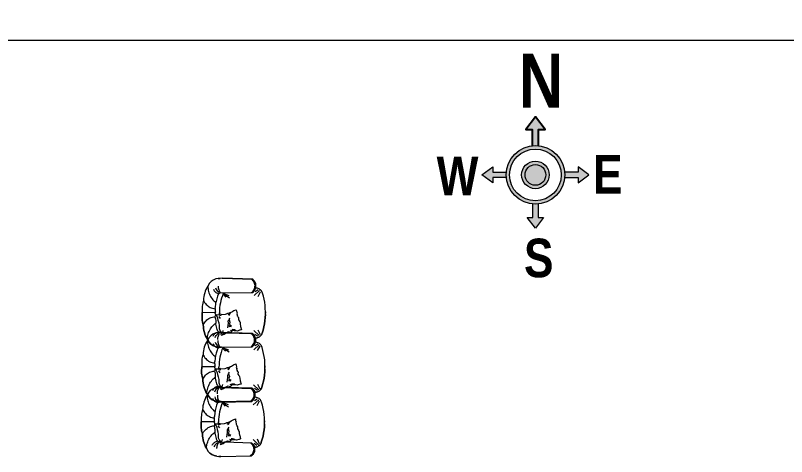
# Model space of a CAD drawing. Header units: inches. Extents: x 64086 to 138972, y -13497 to 16809.
# Drawn here: x 69201.4 to 69489.4, y -4917.7 to -4752.9 of the extents above; entities that cross this region are included whole.
import ezdxf

# ---------------------------------------------------------------- set-up
doc = ezdxf.new("R2010")
doc.units = ezdxf.units.IN
doc.header["$LTSCALE"] = 0.5
doc.header["$MEASUREMENT"] = 0
doc.header["$PDMODE"] = 2
doc.layers.get('0').update_dxf_attribs({"lineweight": 13})
for name, color, linetype, lineweight in [('A-LINE', 252, 'Continuous', 15), ('A-TAXT', 250, 'Continuous', 25), ('DIMENSION', 250, 'Continuous', 13), ('fur', 42, 'Continuous', 15), ('FURNITUER', 45, 'Continuous', 15), ('TEXT', 7, 'Continuous', 13)]:
    doc.layers.add(name, color=color, linetype=linetype, lineweight=lineweight)
doc.styles.add('1', font='ARIALN.TTF')
doc.styles.get("Standard").update_dxf_attribs({"font": 'ARIALNB.TTF'})
doc.dimstyles.new('DIM-1-2', dxfattribs={"dimtxt": 8, "dimasz": 1.75, "dimexe": 3, "dimexo": 2, "dimgap": 3, "dimtad": 0, "dimdec": 0, "dimzin": 3, "dimdsep": 46, "dimlunit": 4, "dimtxsty": '1', "dimblk": 'OBLIQUE', "dimcen": 1, "dimdle": 2, "dimclrd": 256, "dimclre": 256, "dimclrt": 256, "dimadec": 0, "dimazin": 0, "dimtfac": 0.75, "dimtdec": 0, "dimtmove": 1, "dimatfit": 3, "dimldrblk": 'OBLIQUE', "dimfxl": 1, "dimtolj": 1, "dimtzin": 0, "dimlwd": -1, "dimlwe": -1, "dimarcsym": 0})

# ---------------------------------------------------------------- blocks, each defined once
blk = doc.blocks.new('_Oblique')
at = {"color": 0, "linetype": 'ByBlock', "lineweight": -2}
blk.add_line((-0.5, -0.5), (0.5, 0.5), dxfattribs=at)
blk = doc.blocks.new('*D495')
at = {"layer": 'Defpoints', "color": 0, "lineweight": 30, "ltscale": 3, "transparency": 16777216}
for p in [(68330.44, -4725.71), (69674.44, -4725.62), (69674.44, -4762.21)]:
    blk.add_point(p, dxfattribs=at)
at = {"layer": 'TEXT', "ltscale": 3, "transparency": 16777216}
for p, q in [((68330.44, -4760.3), (68330.45, -4765.3)), ((69674.44, -4760.21), (69674.45, -4765.21)), ((68328.44, -4762.3), (68980.86, -4762.26)), ((69676.44, -4762.21), (69024.03, -4762.25))]:
    blk.add_line(p, q, dxfattribs=at)
at = {"layer": 'TEXT', "ltscale": 3, "transparency": 16777216, "xscale": 1.75, "yscale": 1.75, "zscale": 1.75}
for p, rotation in [((68330.44, -4762.3), 180.0039345522628), ((69674.44, -4762.21), 0.003934552262808667)]:
    blk.add_blockref('_Oblique', p, dxfattribs=dict(at, rotation=rotation))
at = {"layer": 'TEXT', "ltscale": 3, "transparency": 16777216, "insert": (69002.44, -4762.26), "char_height": 11, "attachment_point": 5, "rotation": 0.0039, "style": '1'}
blk.add_mtext('\\A1;112\'-0"', dxfattribs=at)
blk = doc.blocks.new('A$C02AD739B')
at = {"layer": 'fur'}
for p, q in [((8.62, 29.19), (9.47, 29.31)), ((8.62, 29.19), (9.47, 29.31)), ((9.47, 29.31), (10.33, 29.36)), ((9.47, 29.31), (10.36, 29.36)), ((10.33, 29.36), (10.33, 29.36)), ((10.33, 29.36), (10.36, 29.36)), ((10.33, 29.36), (10.36, 29.36)), ((10.33, 29.36), (10.86, 29.12)), ((10.36, 29.36), (11.03, 29.55)), ((10.36, 29.36), (11.03, 29.55)), ((11.03, 29.55), (11.77, 29.74)), ((11.03, 29.55), (11.77, 29.74)), ((11.77, 29.74), (12.48, 29.89)), ((11.77, 29.74), (12.48, 29.89)), ((12.48, 29.89), (13.22, 29.98)), ((12.48, 29.89), (13.22, 29.98)), ((13.22, 29.98), (13.97, 30.02)), ((13.22, 29.98), (13.97, 30.02)), ((13.97, 30.02), (14.71, 30.03)), ((13.97, 30.02), (14.71, 30.03)), ((14.71, 30.03), (15.46, 30.01)), ((14.71, 30.03), (15.46, 30.01)), ((15.46, 30.01), (16.2, 30.02)), ((15.46, 30.01), (16.2, 30.02)), ((16.2, 30.02), (16.95, 30.03)), ((16.95, 30.03), (16.2, 30.02)), ((16.3, 23.85), (16.2, 30.02)), ((16.95, 30.03), (17.69, 30.08)), ((17.69, 30.08), (16.95, 30.03)), ((17.69, 30.08), (18.44, 30.09)), ((18.44, 30.09), (17.69, 30.08)), ((18.44, 30.09), (19.18, 30.07)), ((19.18, 30.07), (18.44, 30.09)), ((19.18, 30.07), (19.93, 30.01)), ((19.93, 30.01), (19.18, 30.07)), ((19.93, 30.01), (20.64, 29.88)), ((20.64, 29.88), (19.93, 30.01)), ((20.64, 29.88), (21.39, 29.71)), ((21.39, 29.71), (20.64, 29.88)), ((21.39, 29.71), (22.1, 29.51)), ((22.1, 29.51), (21.39, 29.71)), ((22.14, 29.51), (21.61, 29.26)), ((22.99, 29.49), (22.1, 29.51)), ((22.1, 29.51), (22.14, 29.51)), ((22.14, 29.51), (22.1, 29.51)), ((22.14, 29.51), (22.99, 29.49)), ((22.14, 29.51), (22.14, 29.51)), ((22.99, 29.49), (23.84, 29.4)), ((23.84, 29.4), (22.99, 29.49)), ((23.84, 29.4), (24.73, 29.24)), ((24.73, 29.24), (23.84, 29.4)), ((0.78, 24.63), (1.44, 25.67)), ((0.78, 24.63), (1.44, 25.67)), ((1.44, 25.67), (2.25, 26.39)), ((1.44, 25.67), (2.25, 26.39)), ((2.25, 26.39), (3.72, 27.27)), ((2.25, 26.39), (3.72, 27.27)), ((3.72, 27.27), (4.46, 27.74)), ((3.72, 27.27), (4.46, 27.74)), ((3.72, 27.27), (4.36, 27.24)), ((4.36, 27.24), (5, 27.18)), ((4.46, 27.74), (5.27, 28.15)), ((4.46, 27.74), (5.27, 28.15)), ((5, 27.18), (5.61, 27.09)), ((5.27, 28.15), (6.08, 28.48)), ((5.27, 28.15), (6.08, 28.48)), ((5.61, 27.09), (6.25, 26.92)), ((6.08, 28.48), (6.89, 28.77)), ((6.08, 28.48), (6.89, 28.77)), ((6.25, 26.92), (6.85, 26.75)), ((6.85, 26.75), (7.43, 26.51)), ((6.89, 28.77), (7.74, 29)), ((6.89, 28.77), (7.74, 29)), ((7.43, 26.51), (8.03, 26.27)), ((7.74, 29), (8.62, 29.19)), ((7.74, 29), (8.62, 29.19)), ((8.03, 26.27), (8.57, 25.96)), ((8.57, 25.96), (9.14, 25.65)), ((9.14, 25.65), (9.64, 25.27)), ((10.86, 29.12), (11.36, 28.81)), ((11.36, 28.81), (11.87, 28.46)), ((11.87, 28.46), (12.33, 28.08)), ((12.33, 28.08), (12.76, 27.66)), ((12.76, 27.66), (13.13, 27.21)), ((13.13, 27.21), (13.49, 26.71)), ((13.49, 26.71), (13.78, 26.19)), ((13.78, 26.19), (14, 25.66)), ((14, 25.66), (14.19, 25.06)), ((18.54, 25.73), (18.38, 25.12)), ((18.75, 26.27), (18.54, 25.73)), ((19.02, 26.8), (18.75, 26.27)), ((19.37, 27.31), (19.02, 26.8)), ((19.72, 27.77), (19.37, 27.31)), ((20.14, 28.2), (19.72, 27.77)), ((20.59, 28.6), (20.14, 28.2)), ((21.08, 28.96), (20.59, 28.6)), ((21.61, 29.26), (21.08, 28.96)), ((23.44, 25.84), (22.95, 25.45)), ((24, 26.17), (23.44, 25.84)), ((24.53, 26.5), (24, 26.17)), ((25.13, 26.76), (24.53, 26.5)), ((24.73, 29.24), (25.59, 29.04)), ((25.59, 29.04), (24.73, 29.24)), ((25.69, 27.02), (25.13, 26.76)), ((25.59, 29.04), (26.41, 28.77)), ((26.41, 28.77), (25.59, 29.04)), ((26.29, 27.2), (25.69, 27.02)), ((26.93, 27.39), (26.29, 27.2)), ((26.41, 28.77), (27.23, 28.46)), ((27.23, 28.46), (26.41, 28.77)), ((27.53, 27.51), (26.93, 27.39)), ((27.23, 28.46), (28.05, 28.08)), ((28.05, 28.08), (27.23, 28.46)), ((28.17, 27.59), (27.53, 27.51)), ((28.05, 28.08), (28.8, 27.63)), ((28.8, 27.63), (28.05, 28.08)), ((28.8, 27.63), (28.17, 27.59)), ((28.8, 27.63), (30.31, 26.8)), ((30.31, 26.8), (28.8, 27.63)), ((30.31, 26.8), (31.13, 26.11)), ((31.13, 26.11), (30.31, 26.8)), ((31.13, 26.11), (31.82, 25.09)), ((31.82, 25.09), (31.13, 26.11)), ((0.02, 21.39), (0.08, 22.28)), ((0.08, 22.28), (0.02, 21.39)), ((0.08, 22.28), (0.31, 23.49)), ((0.08, 22.28), (0.31, 23.49)), ((0.31, 23.49), (0.78, 24.63)), ((0.31, 23.49), (0.78, 24.63)), ((3.7, 22.3), (4.12, 22.31)), ((4.12, 22.31), (4.55, 22.28)), ((4.49, 23.59), (4.99, 23.39)), ((4.55, 22.28), (4.97, 22.22)), ((4.97, 22.22), (5.4, 22.08)), ((4.99, 23.39), (5.49, 23.15)), ((5.19, 24.56), (5.54, 24.42)), ((5.4, 22.08), (5.83, 21.94)), ((5.49, 23.15), (5.92, 22.8)), ((5.54, 24.42), (5.86, 24.22)), ((5.86, 24.22), (6.19, 24.01)), ((5.92, 22.8), (6.32, 22.41)), ((6.19, 24.01), (6.44, 23.73)), ((6.32, 22.41), (6.65, 21.99)), ((6.44, 23.73), (6.69, 23.41)), ((6.69, 23.41), (6.88, 23.1)), ((6.88, 23.1), (7.02, 22.71)), ((7.02, 22.71), (7.14, 22.36)), ((7.11, 21.75), (7.32, 22.07)), ((7.32, 22.07), (7.63, 22.4)), ((7.63, 22.4), (8.41, 22.7)), ((8.41, 22.7), (9.68, 23.07)), ((9.64, 25.27), (10.15, 24.89)), ((9.68, 23.07), (10.99, 23.41)), ((10.15, 24.89), (10.62, 24.43)), ((10.62, 24.43), (11.05, 23.98)), ((10.99, 23.41), (11.41, 23.45)), ((11.05, 23.98), (11.41, 23.45)), ((12.41, 23.47), (11.41, 23.45)), ((13.4, 23.63), (12.41, 23.47)), ((14.39, 23.89), (13.4, 23.63)), ((14.19, 25.06), (14.34, 24.49)), ((14.71, 23.75), (14.32, 23.89)), ((14.32, 23.89), (14.39, 23.89)), ((14.34, 24.49), (14.39, 23.89)), ((14.39, 23.89), (14.34, 23.88)), ((14.34, 23.88), (14.39, 23.86)), ((14.39, 23.86), (14.39, 23.89)), ((15.1, 23.69), (14.71, 23.75)), ((15.52, 23.7), (15.1, 23.69)), ((15.91, 23.77), (15.52, 23.7)), ((15.91, 23.77), (16.3, 23.85)), ((16.69, 23.79), (16.3, 23.85)), ((16.69, 23.79), (17.09, 23.72)), ((17.09, 23.72), (17.51, 23.73)), ((17.09, 21.34), (17.36, 22.16)), ((17.36, 22.16), (17.41, 23.41)), ((17.41, 23.41), (18.55, 22.82)), ((17.51, 23.73), (17.9, 23.8)), ((17.9, 23.8), (18.29, 23.95)), ((18.18, 22.14), (19.14, 21.48)), ((18.24, 24.56), (18.22, 23.95)), ((18.22, 23.95), (19.21, 23.72)), ((18.29, 23.95), (18.22, 23.95)), ((18.38, 25.12), (18.24, 24.56)), ((18.55, 22.82), (19.02, 22.72)), ((19.02, 22.72), (19.87, 22.56)), ((19.21, 23.72), (20.21, 23.59)), ((19.87, 22.56), (21.05, 22.22)), ((20.21, 23.59), (21.2, 23.61)), ((21.05, 22.22), (22.33, 21.99)), ((21.59, 24.11), (21.2, 23.61)), ((21.67, 23.54), (21.2, 23.61)), ((22, 24.58), (21.59, 24.11)), ((22.98, 23.25), (21.67, 23.54)), ((22.46, 25.05), (22, 24.58)), ((22.33, 21.99), (23.85, 22.02)), ((22.95, 25.45), (22.46, 25.05)), ((24.27, 22.91), (22.98, 23.25)), ((23.61, 22.09), (23.61, 22.05)), ((23.85, 22.02), (25.1, 21.51)), ((25.05, 22.64), (24.27, 22.91)), ((25.38, 22.33), (25.05, 22.64)), ((25.59, 22.01), (25.38, 22.33)), ((25.65, 22.97), (25.55, 22.61)), ((25.78, 21.62), (25.59, 22.01)), ((25.78, 23.36), (25.65, 22.97)), ((25.96, 23.68), (25.78, 23.36)), ((26.2, 24.01), (25.96, 23.68)), ((26.36, 22.7), (26.05, 22.27)), ((26.48, 22.02), (26.13, 21.81)), ((26.44, 24.3), (26.2, 24.01)), ((26.75, 23.09), (26.36, 22.7)), ((26.76, 24.51), (26.44, 24.3)), ((26.87, 22.24), (26.48, 22.02)), ((27.17, 23.45), (26.75, 23.09)), ((27.08, 24.73), (26.76, 24.51)), ((27.29, 22.39), (26.87, 22.24)), ((27.43, 24.88), (27.08, 24.73)), ((27.66, 23.71), (27.17, 23.45)), ((27.71, 22.54), (27.29, 22.39)), ((28.15, 23.93), (27.66, 23.71)), ((28.14, 22.62), (27.71, 22.54)), ((28.56, 22.66), (28.14, 22.62)), ((28.99, 22.67), (28.56, 22.66)), ((31.82, 25.09), (32.34, 23.96)), ((32.34, 23.96), (31.82, 25.09)), ((32.34, 23.96), (32.61, 22.76)), ((32.61, 22.76), (32.34, 23.96)), ((32.61, 22.76), (32.69, 21.88)), ((32.61, 22.76), (32.69, 21.88)), ((0, 20.4), (0.02, 21.39)), ((0, 20.4), (0.02, 21.39)), ((0.58, 5.93), (0, 20.4)), ((0, 20.4), (0.58, 5.93)), ((5.83, 21.94), (6.22, 21.74)), ((6.22, 21.74), (6.58, 21.53)), ((6.94, 21.36), (6.79, 6.03)), ((6.94, 21.36), (7.11, 21.75)), ((7.17, 19.94), (8.27, 20.39)), ((7.18, 19.73), (8.14, 17.26)), ((7.67, 19.77), (8.9, 18.69)), ((7.86, 19), (9.24, 17)), ((8.27, 20.39), (9.4, 20.76)), ((9.4, 20.76), (10.53, 21.1)), ((10.53, 21.1), (11.62, 21.33)), ((11.62, 21.33), (12.79, 21.56)), ((12.79, 21.56), (13.96, 21.72)), ((13.96, 21.72), (15.16, 21.81)), ((15.16, 21.81), (16.34, 21.83)), ((17.26, 21.84), (16.34, 21.83)), ((16.89, 18.29), (17.19, 19.11)), ((16.96, 18.54), (17.06, 18.58)), ((17.34, 20.89), (17.09, 21.34)), ((17.19, 19.11), (17.34, 20.89)), ((17.68, 21.85), (17.48, 20.99)), ((25.94, 20.31), (24.7, 20.04)), ((25.1, 21.51), (25.36, 21.05)), ((25.89, 18.72), (25.31, 17.57)), ((25.36, 21.05), (25.61, 20.88)), ((25.61, 20.88), (26.63, 21.21)), ((25.78, 21.62), (25.82, 20.95)), ((26.47, 20.46), (25.89, 19.11)), ((26.55, 19.72), (25.89, 18.72)), ((25.89, 18.72), (26.34, 6.3)), ((26.99, 20.93), (26.55, 19.72)), ((26.63, 21.21), (26.99, 20.93)), ((32.74, 20.88), (32.55, 6.4)), ((32.74, 20.88), (32.55, 6.4)), ((32.69, 21.88), (32.74, 20.88)), ((32.74, 20.88), (32.69, 21.88)), ((15.38, 14.96), (14.94, 13.86)), ((15.66, 15.47), (15.38, 14.96)), ((15.9, 15.86), (15.66, 15.47)), ((16.31, 16.51), (15.9, 15.86)), ((16.31, 16.51), (16.62, 17.22)), ((17.37, 17.09), (16.31, 16.51)), ((16.62, 17.22), (16.75, 18.07)), ((16.62, 17.22), (16.97, 17.44)), ((16.75, 18.07), (16.89, 18.29)), ((16.97, 17.44), (17.54, 17.77)), ((17.65, 17.41), (17.37, 17.09)), ((19.67, 17.27), (18.79, 16.9)), ((20.2, 17.67), (19.67, 17.27)), ((19.67, 17.27), (20.81, 16.93)), ((21.37, 17.61), (20.2, 17.67)), ((20.81, 16.93), (21.7, 17.12)), ((23.53, 17.93), (21.37, 17.61)), ((21.7, 17.12), (22.69, 16.85)), ((23.09, 16.54), (22.28, 16.1)), ((23.26, 16.9), (22.37, 17.2)), ((22.69, 16.85), (22.98, 16.82)), ((24.46, 15.32), (24.34, 15.85)), ((24.57, 14.72), (24.46, 15.32)), ((24.9, 14.16), (24.57, 14.72)), ((24.9, 16.29), (24.65, 16.6)), ((24.88, 15.68), (24.9, 16.29)), ((25.4, 16.19), (24.88, 15.68)), ((24.89, 14.9), (24.88, 15.68)), ((24.9, 14.16), (24.89, 14.9)), ((25.31, 17.57), (25.54, 16.72)), ((25.54, 16.72), (25.4, 16.19)), ((14.94, 13.86), (15.68, 13.73)), ((14.94, 13.86), (14.94, 13.86)), ((15.68, 13.73), (16.33, 13.45)), ((16.33, 13.45), (16.57, 13.64)), ((16.57, 13.64), (17.07, 13.43)), ((17.07, 13.43), (17.5, 13.54)), ((17.5, 13.54), (18.03, 13.23)), ((18.03, 13.23), (18.32, 13.17)), ((18.32, 13.17), (18.68, 12.82)), ((18.68, 12.82), (19.71, 12.83)), ((19.71, 12.83), (19.71, 12.83)), ((19.71, 12.83), (20.35, 12.38)), ((20.35, 12.38), (20.6, 12.35)), ((20.6, 12.35), (20.93, 12.07)), ((20.93, 12.07), (21.85, 12.05)), ((21.85, 12.05), (22.74, 11.89)), ((22.74, 11.89), (22.88, 11.85)), ((22.88, 11.85), (24.48, 11.42)), ((24.48, 11.42), (24.69, 12.1)), ((24.69, 12.1), (24.72, 12.35)), ((24.72, 12.35), (25.06, 13.31)), ((25.06, 13.31), (24.9, 14.16)), ((0.87, 6.04), (0.58, 6.43)), ((0.91, 5.54), (0.58, 5.93)), ((0.91, 5.54), (0.58, 5.93)), ((1.23, 5.69), (0.87, 6.04)), ((1.31, 5.2), (0.91, 5.54)), ((1.31, 5.2), (0.91, 5.54)), ((1.62, 5.41), (1.23, 5.69)), ((1.74, 4.92), (1.31, 5.2)), ((1.74, 4.92), (1.31, 5.2)), ((2.05, 5.21), (1.62, 5.41)), ((2.2, 4.71), (1.74, 4.92)), ((2.2, 4.71), (1.74, 4.92)), ((2.52, 5.04), (2.05, 5.21)), ((2.7, 4.54), (2.2, 4.71)), ((2.7, 4.54), (2.2, 4.71)), ((2.98, 4.9), (2.52, 5.04)), ((3.2, 4.48), (2.7, 4.54)), ((3.2, 4.48), (2.7, 4.54)), ((3.44, 4.87), (2.98, 4.9)), ((3.7, 4.45), (3.2, 4.48)), ((3.7, 4.45), (3.2, 4.48)), ((3.94, 4.88), (3.44, 4.87)), ((4.23, 4.5), (3.7, 4.45)), ((4.23, 4.5), (3.7, 4.45)), ((4.43, 4.93), (3.94, 4.88)), ((4.72, 4.61), (4.23, 4.5)), ((4.69, 4.6), (4.23, 4.5)), ((4.89, 5.08), (4.43, 4.93)), ((4.73, 4.19), (4.69, 4.61)), ((4.73, 4.19), (4.69, 4.6)), ((5.22, 4.76), (4.72, 4.61)), ((4.81, 3.73), (4.73, 4.19)), ((4.81, 3.73), (4.73, 4.19)), ((4.96, 3.34), (4.81, 3.73)), ((4.96, 3.34), (4.81, 3.73)), ((5.35, 5.26), (4.89, 5.08)), ((5.67, 5.02), (5.22, 4.76)), ((5.77, 5.52), (5.35, 5.26)), ((5.59, 3.38), (6.46, 4.78)), ((6.09, 5.31), (5.67, 5.02)), ((6.16, 5.81), (5.77, 5.52)), ((5.96, 2.71), (8.29, 5.31)), ((6.44, 5.63), (6.09, 5.31)), ((6.47, 6.13), (6.16, 5.81)), ((6.79, 6.03), (6.44, 5.63)), ((6.78, 6.52), (6.47, 6.13)), ((27.28, 3.02), (24.86, 5.53)), ((26.33, 6.8), (26.66, 6.41)), ((26.34, 6.3), (26.7, 5.92)), ((26.66, 6.41), (26.98, 6.1)), ((26.7, 5.92), (27.06, 5.61)), ((27.62, 3.7), (26.71, 5.07)), ((26.98, 6.1), (27.38, 5.82)), ((27.06, 5.61), (27.49, 5.33)), ((27.38, 5.82), (27.81, 5.58)), ((27.49, 5.33), (27.96, 5.09)), ((27.81, 5.58), (28.27, 5.41)), ((27.96, 5.09), (28.45, 4.95)), ((28.26, 3.67), (28.09, 3.24)), ((28.09, 3.24), (28.26, 3.67)), ((28.4, 4.07), (28.26, 3.67)), ((28.26, 3.67), (28.4, 4.07)), ((28.27, 5.41), (28.73, 5.28)), ((28.46, 4.53), (28.4, 4.07)), ((28.4, 4.07), (28.46, 4.53)), ((28.45, 4.95), (28.95, 4.85)), ((28.49, 4.95), (28.46, 4.53)), ((28.46, 4.53), (28.49, 4.95)), ((28.95, 4.85), (28.49, 4.95)), ((28.73, 5.28), (29.23, 5.25)), ((29.49, 4.83), (28.95, 4.85)), ((28.95, 4.85), (29.49, 4.83)), ((29.23, 5.25), (29.73, 5.26)), ((29.98, 4.87), (29.49, 4.83)), ((29.49, 4.83), (29.98, 4.87)), ((29.73, 5.26), (30.19, 5.3)), ((30.48, 4.95), (29.98, 4.87)), ((29.98, 4.87), (30.48, 4.95)), ((30.19, 5.3), (30.65, 5.45)), ((30.97, 5.14), (30.48, 4.95)), ((30.48, 4.95), (30.97, 5.14)), ((30.65, 5.45), (31.11, 5.63)), ((31.43, 5.36), (30.97, 5.14)), ((30.97, 5.14), (31.43, 5.36)), ((31.11, 5.63), (31.53, 5.85)), ((31.85, 5.65), (31.43, 5.36)), ((31.43, 5.36), (31.85, 5.65)), ((31.53, 5.85), (31.91, 6.14)), ((32.23, 6.01), (31.85, 5.65)), ((31.85, 5.65), (32.23, 6.01)), ((31.91, 6.14), (32.26, 6.5)), ((32.55, 6.4), (32.23, 6.01)), ((32.23, 6.01), (32.55, 6.4)), ((32.26, 6.5), (32.54, 6.9)), ((5.14, 2.91), (4.96, 3.34)), ((5.14, 2.91), (4.96, 3.34)), ((5.36, 2.56), (5.14, 2.91)), ((5.36, 2.56), (5.14, 2.91)), ((5.65, 2.25), (5.36, 2.56)), ((5.65, 2.25), (5.36, 2.56)), ((5.97, 1.93), (5.65, 2.25)), ((5.97, 1.93), (5.65, 2.25)), ((6.33, 1.69), (5.97, 1.93)), ((6.33, 1.69), (5.97, 1.93)), ((6.72, 1.49), (6.33, 1.69)), ((6.72, 1.49), (6.33, 1.69)), ((8.68, 3.43), (6.5, 2.3)), ((7.15, 1.35), (6.72, 1.49)), ((7.15, 1.35), (6.72, 1.49)), ((8.58, 0.95), (7.15, 1.35)), ((8.58, 0.95), (7.15, 1.35)), ((10.07, 0.62), (8.58, 0.95)), ((10.07, 0.62), (8.58, 0.95)), ((11.5, 0.32), (10.07, 0.62)), ((11.5, 0.32), (10.07, 0.62)), ((12.99, 0.13), (11.5, 0.32)), ((12.99, 0.13), (11.5, 0.32)), ((14.48, 0.05), (12.99, 0.13)), ((14.48, 0.05), (12.99, 0.13)), ((15.97, 0), (14.48, 0.05)), ((15.97, 0), (14.48, 0.05)), ((16.65, 0.01), (15.97, 0)), ((15.97, 0), (16.65, 0.01)), ((17.32, 0.02), (16.65, 0.01)), ((17.32, 0.02), (16.65, 0.01)), ((18.81, 0.12), (17.32, 0.02)), ((17.32, 0.02), (18.81, 0.12)), ((20.3, 0.25), (18.81, 0.12)), ((18.81, 0.12), (20.3, 0.25)), ((21.78, 0.48), (20.3, 0.25)), ((20.3, 0.25), (21.78, 0.48)), ((23.23, 0.79), (21.78, 0.48)), ((21.78, 0.48), (23.23, 0.79)), ((24.72, 1.17), (23.23, 0.79)), ((23.23, 0.79), (24.72, 1.17)), ((24.54, 3.65), (26.75, 2.58)), ((26.13, 1.62), (24.72, 1.17)), ((24.72, 1.17), (26.13, 1.62)), ((26.55, 1.76), (26.13, 1.62)), ((26.13, 1.62), (26.55, 1.76)), ((26.94, 1.98), (26.55, 1.76)), ((26.55, 1.76), (26.94, 1.98)), ((27.29, 2.24), (26.94, 1.98)), ((26.94, 1.98), (27.29, 2.24)), ((27.61, 2.56), (27.29, 2.24)), ((27.29, 2.24), (27.61, 2.56)), ((27.88, 2.89), (27.61, 2.56)), ((27.61, 2.56), (27.88, 2.89)), ((28.09, 3.24), (27.88, 2.89)), ((27.88, 2.89), (28.09, 3.24))]:
    blk.add_line(p, q, dxfattribs=at)
blk = doc.blocks.new('A$C385E12BF')
at = {"layer": 'FURNITUER', "xscale": -0.7874014901910519, "yscale": 0.7874014902045019, "zscale": 0.7874014901677212, "rotation": 180.3659748531272}
for p in [(-55.75, 23.91), (-35.47, 23.74), (-14.96, 23.59)]:
    blk.add_blockref('A$C02AD739B', p, dxfattribs=at)

msp = doc.modelspace()

# ---------------------------------------------------------------- hatches: boundary and pattern name
at = {"layer": 'A-LINE', "ltscale": 5}
for color, points in [(1, [(69394.4, -4801.58, -0.023014), (69395.61, -4801.52, -0.023014), (69396.82, -4801.58), (69396.82, -4795.52), (69399.23, -4795.52), (69395.61, -4790.73), (69391.98, -4795.52), (69394.4, -4795.52)]), (256, [(69384.7, -4811.47, 0.046053), (69384.7, -4813.48), (69379.65, -4813.48), (69379.65, -4815.5), (69375.66, -4812.48), (69379.65, -4809.46), (69379.65, -4811.47)]), (1, [(69395.61, -4808.61, 1), (69395.61, -4816.34, 1)]), (256, [(69406.52, -4811.47, -0.046053), (69406.52, -4813.48), (69411.56, -4813.48), (69411.56, -4815.5), (69415.56, -4812.48), (69411.56, -4809.46), (69411.56, -4811.47)]), (256, [(69394.6, -4823.38, 0.046053), (69396.62, -4823.38), (69396.62, -4828.43), (69398.63, -4828.43), (69395.61, -4832.42), (69392.59, -4828.43), (69394.6, -4828.43)])]:
    msp.add_hatch(color=color, dxfattribs=at).paths.add_polyline_path(points)
h = msp.add_hatch(color=256, dxfattribs=at)
h.paths.add_polyline_path([(69384.65, -4812.48), (69385.94, -4812.48, -0.414214), (69395.61, -4802.81), (69395.61, -4801.52, 0.414214)])
h.paths.add_polyline_path([(69385.94, -4812.48), (69384.65, -4812.48, 0.414214), (69395.61, -4823.43), (69395.61, -4822.14, -0.414214)])
h.paths.add_polyline_path([(69406.56, -4812.48), (69405.27, -4812.48, -0.414214), (69395.61, -4822.14), (69395.61, -4823.43, 0.414214)])
h.paths.add_polyline_path([(69405.27, -4812.48), (69406.56, -4812.48, 0.414214), (69395.61, -4801.52), (69395.61, -4802.81, -0.414214)])
h = msp.add_hatch(color=256, dxfattribs=at)
h.paths.add_polyline_path([(69391.74, -4812.48), (69390.45, -4812.48, 0.414214), (69395.61, -4817.63), (69395.61, -4816.34, -0.414214)])
h.paths.add_polyline_path([(69395.61, -4816.34), (69395.61, -4817.63, 0.414214), (69400.76, -4812.48), (69399.47, -4812.48, -0.414214)])
h.paths.add_polyline_path([(69399.47, -4812.48), (69400.76, -4812.48, 0.414214), (69395.61, -4807.32), (69395.61, -4808.61, -0.414214)])
h.paths.add_polyline_path([(69395.61, -4808.61), (69395.61, -4807.32, 0.414214), (69390.45, -4812.48), (69391.74, -4812.48, -0.414214)])

# ---------------------------------------------------------------- linework, layer by layer
for points in [[(69384.7, -4813.48), (69379.65, -4813.48), (69379.65, -4815.5), (69375.66, -4812.48), (69379.65, -4809.46), (69379.65, -4811.47), (69384.7, -4811.47)], [(69406.52, -4813.48), (69411.56, -4813.48), (69411.56, -4815.5), (69415.56, -4812.48), (69411.56, -4809.46), (69411.56, -4811.47), (69406.52, -4811.47)], [(69396.62, -4823.38), (69396.62, -4828.43), (69398.63, -4828.43), (69395.61, -4832.42), (69392.59, -4828.43), (69394.6, -4828.43), (69394.6, -4823.38)]]:
    msp.add_lwpolyline(points, dxfattribs=at)
for radius in [10.95, 9.66, 5.15, 3.87]:
    msp.add_circle((69395.61, -4812.48), radius, dxfattribs=at)
at = {"layer": 'A-TAXT', "color": 1}
msp.add_lwpolyline([(69396.82, -4801.58), (69396.82, -4795.52), (69399.23, -4795.52), (69395.61, -4790.73), (69391.98, -4795.52), (69394.4, -4795.52), (69394.4, -4801.58)], dxfattribs=at)

# ---------------------------------------------------------------- block references
at = {"layer": 'DIMENSION', "ltscale": 10, "rotation": 270}
msp.add_blockref('A$C385E12BF', (69270.79, -4906.77), dxfattribs=at)

# ---------------------------------------------------------------- texts
at = {"layer": 'A-TAXT', "color": 1, "attachment_point": 7}
for s, insert, char_height in [('{\\fSwis721 Cn BT|b1|i0|c0|p34;N}', (69389.39, -4787.32), 20.0992), ('{\\fSwis721 Cn BT|b1|i0|c0|p34;\\C256;W}', (69358.73, -4820.11), 14.4144), ('{\\fSwis721 Cn BT|b1|i0|c0|p34;\\C256;E}', (69417.15, -4819.49), 14.4144), ('{\\fSwis721 Cn BT|b1|i0|c0|p34;\\C256;S}', (69391.35, -4850.94), 14.4144)]:
    msp.add_mtext(s, dxfattribs=dict(at, insert=insert, char_height=char_height))

# ---------------------------------------------------------------- dimensions: what is measured, and where the dimension line sits
at = {"layer": 'TEXT', "color": 0, "ltscale": 3}
dim = msp.add_aligned_dim(p1=(68330.44, -4725.71), p2=(69674.44, -4725.62), distance=-36.59, dimstyle='DIM-1-2', override={"dimtxt": 11, "dimfxl": 2, "dimfxlon": 1}, dxfattribs=at)
dim.commit()
dim.dimension.update_dxf_attribs({"geometry": '*D495', "text_midpoint": (69002.44, -4762.26)})

doc.saveas('drawing.dxf')
